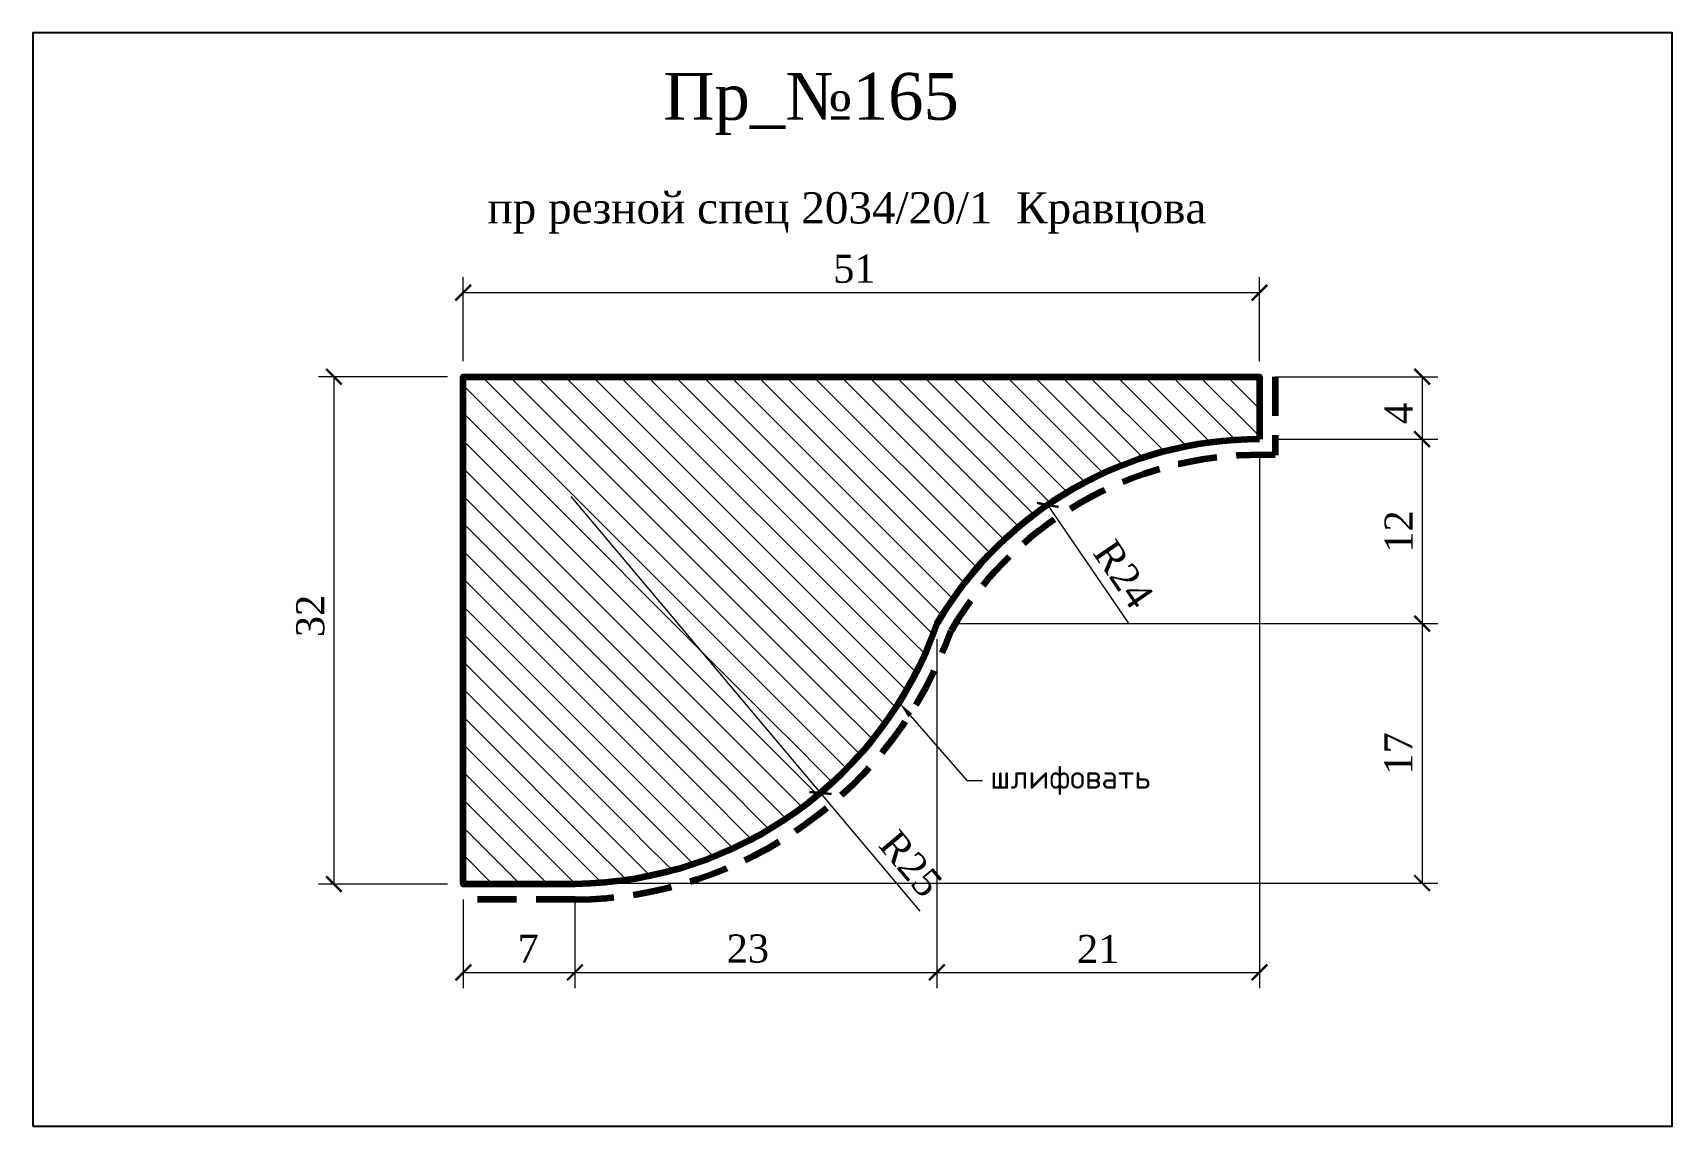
# Model space of a CAD drawing. Header units: millimetres. Extents: x 304762 to 304867, y -91733 to -91663.
import ezdxf
from ezdxf import colors
from ezdxf.entities.mleader import LeaderData, LeaderLine
from ezdxf.math import Vec2, Vec3

# ---------------------------------------------------------------- set-up
doc = ezdxf.new("R2010")
doc.units = ezdxf.units.MM
doc.header["$MEASUREMENT"] = 0
doc.linetypes.add('HIDDEN', pattern=[0.375, 0.25, -0.125])
doc.layers.add('Outside panel', color=7, linetype='Continuous', lineweight=18, true_color=0x7f5e57)
for name, color, linetype, lineweight in [('линия 15', 7, 'Continuous', 15), ('линия 50', 1, 'Continuous', 211), ('служебный слой РАЗМЕРЫ', 7, 'Continuous', 9)]:
    doc.layers.add(name, color=color, linetype=linetype, lineweight=lineweight)
doc.layers.add('размеры в модели', color=7, linetype='Continuous')
doc.styles.add('ELECT', font='times.ttf')
doc.styles.get("Standard").update_dxf_attribs({"font": 'times.ttf'})
doc.styles.add('ЕСКД профили текст', font='isocpeur.ttf')
doc.dimstyles.new('M_1', dxfattribs={"dimtxt": 1.8, "dimasz": 1, "dimexe": 1, "dimexo": 1, "dimgap": 0.6, "dimtad": 1, "dimdec": 0, "dimdsep": 46, "dimtxsty": 'Standard', "dimblk": 'ARCHTICK', "dimcen": -5, "dimclrd": 7, "dimclre": 7, "dimclrt": 7, "dimadec": 0, "dimazin": 0, "dimtfac": 1, "dimtdec": 0, "dimtmove": 0, "dimatfit": 3, "dimfxl": 1, "dimtolj": 1, "dimtzin": 0, "dimlwd": 5, "dimlwe": 5, "dimarcsym": 0})

# ---------------------------------------------------------------- blocks, each defined once
blk = doc.blocks.new('_ArchTick')
at = {"color": 0, "linetype": 'ByBlock', "const_width": 0.15}
blk.add_lwpolyline([(-0.5, -0.5), (0.5, 0.5)], dxfattribs=at)
blk = doc.blocks.new('*D11')
at = {"layer": 'Defpoints', "color": 0, "ltscale": 1000, "transparency": 16777216}
for p in [(304820.26, -91701.32), (304798.52, -91717.93), (304851.34, -91717.93)]:
    blk.add_point(p, dxfattribs=at)
at = {"layer": 'линия 15', "color": 7, "lineweight": 5, "ltscale": 1000, "transparency": 16777216}
for p, q in [((304821.26, -91701.32), (304852.34, -91701.32)), ((304851.34, -91701.32), (304851.34, -91717.93)), ((304799.52, -91717.93), (304852.34, -91717.93))]:
    blk.add_line(p, q, dxfattribs=at)
for p, rotation in [((304851.34, -91701.32), 90), ((304851.34, -91717.93), 270)]:
    blk.add_blockref('_ArchTick', p, dxfattribs=dict(at, rotation=rotation))
at = {"layer": 'линия 15', "color": 7, "ltscale": 1000, "transparency": 16777216, "insert": (304849.82, -91709.63), "char_height": 1.8, "attachment_point": 5, "rotation": 90}
blk.add_mtext('\\A1;17', dxfattribs=at)
blk = doc.blocks.new('*D10')
at = {"layer": 'Defpoints', "color": 0, "ltscale": 1000, "transparency": 16777216}
for p in [(304840.93, -91689.51), (304820.26, -91701.32), (304851.34, -91701.32)]:
    blk.add_point(p, dxfattribs=at)
at = {"layer": 'линия 15', "color": 7, "lineweight": 5, "ltscale": 1000, "transparency": 16777216}
for p, q in [((304841.93, -91689.51), (304852.34, -91689.51)), ((304851.34, -91689.51), (304851.34, -91701.32)), ((304821.26, -91701.32), (304852.34, -91701.32))]:
    blk.add_line(p, q, dxfattribs=at)
for p, rotation in [((304851.34, -91689.51), 90), ((304851.34, -91701.32), 270)]:
    blk.add_blockref('_ArchTick', p, dxfattribs=dict(at, rotation=rotation))
at = {"layer": 'линия 15', "color": 7, "ltscale": 1000, "transparency": 16777216, "insert": (304849.84, -91695.42), "char_height": 1.8, "attachment_point": 5, "rotation": 90}
blk.add_mtext('\\A1;12', dxfattribs=at)
blk = doc.blocks.new('*D9')
at = {"layer": 'Defpoints', "color": 0, "ltscale": 1000, "transparency": 16777216}
for p in [(304840.93, -91685.51), (304840.93, -91689.51), (304851.34, -91689.51)]:
    blk.add_point(p, dxfattribs=at)
at = {"layer": 'линия 15', "color": 7, "lineweight": 5, "ltscale": 1000, "transparency": 16777216}
for p, q in [((304841.93, -91685.51), (304852.34, -91685.51)), ((304851.34, -91685.51), (304851.34, -91689.51)), ((304841.93, -91689.51), (304852.34, -91689.51))]:
    blk.add_line(p, q, dxfattribs=at)
for p, rotation in [((304851.34, -91685.51), 90), ((304851.34, -91689.51), 270)]:
    blk.add_blockref('_ArchTick', p, dxfattribs=dict(at, rotation=rotation))
at = {"layer": 'линия 15', "color": 7, "ltscale": 1000, "transparency": 16777216, "insert": (304849.84, -91687.86), "char_height": 1.8, "attachment_point": 5, "rotation": 90}
blk.add_mtext('\\A1;4', dxfattribs=at)
blk = doc.blocks.new('*D7')
at = {"layer": 'Defpoints', "color": 0, "ltscale": 1000, "transparency": 16777216}
for p in [(304820.26, -91701.32), (304797.08, -91717.99), (304820.26, -91723.65)]:
    blk.add_point(p, dxfattribs=at)
at = {"layer": 'линия 15', "color": 7, "lineweight": 5, "ltscale": 1000, "transparency": 16777216}
for p, q in [((304820.26, -91702.32), (304820.26, -91724.65)), ((304797.08, -91718.99), (304797.08, -91724.65)), ((304797.08, -91723.65), (304820.26, -91723.65))]:
    blk.add_line(p, q, dxfattribs=at)
at = {"layer": 'линия 15', "color": 7, "lineweight": 5, "ltscale": 1000, "transparency": 16777216, "rotation": 180}
blk.add_blockref('_ArchTick', (304797.08, -91723.65), dxfattribs=at)
at = {"layer": 'линия 15', "color": 7, "lineweight": 5, "ltscale": 1000, "transparency": 16777216}
blk.add_blockref('_ArchTick', (304820.26, -91723.65), dxfattribs=at)
at = {"layer": 'линия 15', "color": 7, "ltscale": 1000, "transparency": 16777216, "insert": (304808.16, -91722.13), "char_height": 1.8, "attachment_point": 5}
blk.add_mtext('\\A1;23', dxfattribs=at)
blk = doc.blocks.new('*D6')
at = {"layer": 'Defpoints', "color": 0, "ltscale": 1000, "transparency": 16777216}
for p in [(304789.93, -91717.99), (304797.08, -91717.99), (304797.08, -91723.65)]:
    blk.add_point(p, dxfattribs=at)
at = {"layer": 'размеры в модели', "color": 7, "lineweight": 5, "ltscale": 1000, "transparency": 16777216}
for p, q in [((304789.93, -91718.99), (304789.93, -91724.65)), ((304797.08, -91718.99), (304797.08, -91724.65)), ((304789.93, -91723.65), (304797.08, -91723.65))]:
    blk.add_line(p, q, dxfattribs=at)
at = {"layer": 'размеры в модели', "color": 7, "lineweight": 5, "ltscale": 1000, "transparency": 16777216, "rotation": 180}
blk.add_blockref('_ArchTick', (304789.93, -91723.65), dxfattribs=at)
at = {"layer": 'размеры в модели', "color": 7, "lineweight": 5, "ltscale": 1000, "transparency": 16777216}
blk.add_blockref('_ArchTick', (304797.08, -91723.65), dxfattribs=at)
at = {"layer": 'размеры в модели', "color": 7, "ltscale": 1000, "transparency": 16777216, "insert": (304794.09, -91722.13), "char_height": 1.8, "attachment_point": 5}
blk.add_mtext('\\A1;7', dxfattribs=at)
blk = doc.blocks.new('*D4')
at = {"layer": 'Defpoints', "color": 0, "ltscale": 1000, "transparency": 16777216}
for p in [(304827.37, -91693.72), (304840.95, -91713.54)]:
    blk.add_point(p, dxfattribs=at)
at = {"layer": 'размеры в модели', "color": 7, "lineweight": 5, "ltscale": 1000, "transparency": 16777216}
blk.add_line((304832.54, -91701.27), (304827.37, -91693.72), dxfattribs=at)
at = {"layer": 'размеры в модели', "color": 7, "lineweight": 5, "ltscale": 1000, "transparency": 16777216, "rotation": 124.4328261461028}
blk.add_blockref('_ArchTick', (304827.37, -91693.72), dxfattribs=at)
at = {"layer": 'размеры в модели', "color": 7, "ltscale": 1000, "transparency": 16777216, "insert": (304832.22, -91698.15), "char_height": 1.8, "attachment_point": 5, "rotation": 304.4328}
blk.add_mtext('\\A1;R24', dxfattribs=at)
blk = doc.blocks.new('*D3')
at = {"layer": 'Defpoints', "color": 0, "ltscale": 1000, "transparency": 16777216}
for p in [(304789.93, -91685.51), (304781.65, -91717.99), (304789.93, -91717.99)]:
    blk.add_point(p, dxfattribs=at)
at = {"layer": 'размеры в модели', "color": 7, "lineweight": 5, "ltscale": 1000, "transparency": 16777216}
for p, q in [((304788.93, -91685.51), (304780.65, -91685.51)), ((304781.65, -91685.51), (304781.65, -91717.99)), ((304788.93, -91717.99), (304780.65, -91717.99))]:
    blk.add_line(p, q, dxfattribs=at)
for p, rotation in [((304781.65, -91685.51), 90), ((304781.65, -91717.99), 270)]:
    blk.add_blockref('_ArchTick', p, dxfattribs=dict(at, rotation=rotation))
at = {"layer": 'размеры в модели', "color": 7, "ltscale": 1000, "transparency": 16777216, "insert": (304780.14, -91700.83), "char_height": 1.8, "attachment_point": 5, "rotation": 90}
blk.add_mtext('\\A1;32', dxfattribs=at)
blk = doc.blocks.new('*D2')
at = {"layer": 'Defpoints', "color": 0, "ltscale": 1000, "transparency": 16777216}
for p in [(304840.93, -91680.13), (304789.93, -91685.51), (304840.93, -91685.51)]:
    blk.add_point(p, dxfattribs=at)
at = {"layer": 'размеры в модели', "color": 7, "lineweight": 5, "ltscale": 1000, "transparency": 16777216}
for p, q in [((304789.93, -91684.51), (304789.93, -91679.13)), ((304840.93, -91684.51), (304840.93, -91679.13)), ((304789.93, -91680.13), (304840.93, -91680.13))]:
    blk.add_line(p, q, dxfattribs=at)
at = {"layer": 'размеры в модели', "color": 7, "lineweight": 5, "ltscale": 1000, "transparency": 16777216, "rotation": 180}
blk.add_blockref('_ArchTick', (304789.93, -91680.13), dxfattribs=at)
at = {"layer": 'размеры в модели', "color": 7, "lineweight": 5, "ltscale": 1000, "transparency": 16777216}
blk.add_blockref('_ArchTick', (304840.93, -91680.13), dxfattribs=at)
at = {"layer": 'размеры в модели', "color": 7, "ltscale": 1000, "transparency": 16777216, "insert": (304814.98, -91678.61), "char_height": 1.8, "attachment_point": 5}
blk.add_mtext('\\A1;51', dxfattribs=at)

msp = doc.modelspace()

# ---------------------------------------------------------------- hatches: boundary and pattern name
at = {"layer": 'Outside panel', "ltscale": 1000}
h = msp.add_hatch(dxfattribs=at)
h.set_pattern_fill('ANSI31', color=256, scale=10, angle=90)
h.set_pattern_definition([(135, (-6591.6936, 5260.1299), (-0.8838834765, -0.8838834765), [])])
edge = h.paths.add_edge_path()
edge.add_arc((304840.95, -91713.54), 24.02, 90.0375, 149.441)
edge.add_arc((304796.82, -91693.18), 24.82, 270.6034, 340.8341, ccw=False)
edge.add_line((304797.08, -91717.99), (304789.93, -91717.99))
edge.add_line((304789.93, -91717.99), (304789.93, -91685.51))
edge.add_line((304789.93, -91685.51), (304840.93, -91685.51))
edge.add_line((304840.93, -91685.51), (304840.93, -91689.51))

# ---------------------------------------------------------------- linework, layer by layer
at = {"color": 6, "ltscale": 1000}
msp.add_lwpolyline([(304762.36, -91733.49), (304867.36, -91733.49), (304867.36, -91663.49), (304762.36, -91663.49)], close=True, dxfattribs=at)
at = {"layer": 'линия 50', "color": 1, "linetype": 'HIDDEN', "ltscale": 10, "true_color": 0xff0909}
msp.add_lwpolyline([(304841.93, -91685.51), (304841.93, -91690.54, 0.275671), (304821.17, -91701.75, -0.315378), (304797.09, -91718.99), (304789.93, -91718.99)], format="xyb", dxfattribs=at)
at = {"layer": 'линия 50', "color": 7}
msp.add_lwpolyline([(304840.93, -91689.51, 0.265161), (304820.26, -91701.32, -0.316406), (304797.08, -91717.99), (304789.93, -91717.99), (304789.93, -91685.51), (304840.93, -91685.51)], format="xyb", close=True, dxfattribs=at)

# ---------------------------------------------------------------- texts
at = {"color": 5, "ltscale": 1000, "style": 'ELECT'}
msp.add_text('Пр_№165', height=3, dxfattribs=at).set_placement((304802.75, -91669.06))
at = {"color": 7, "ltscale": 1000, "style": 'ELECT'}
msp.add_text('пр резной спец 2034/20/1  Кравцова', height=2, dxfattribs=at).set_placement((304791.48, -91675.7))

# ---------------------------------------------------------------- dimensions: what is measured, and where the dimension line sits
at = {"layer": 'линия 15', "color": 5, "ltscale": 1000}
dim = msp.add_linear_dim(base=(304851.34, -91689.51), p1=(304840.93, -91685.51), p2=(304840.93, -91689.51), angle=90, dimstyle='M_1', dxfattribs=at)
dim.commit()
dim.dimension.update_dxf_attribs({"geometry": '*D9', "text_midpoint": (304851.34, -91687.86), "dimtype": 128})
for base, p1, p2, picture, middle in [((304851.34, -91701.32), (304840.93, -91689.51), (304820.26, -91701.32), '*D10', (304849.84, -91695.42)), ((304851.34, -91717.93), (304820.26, -91701.32), (304798.52, -91717.93), '*D11', (304849.82, -91709.63))]:
    dim = msp.add_linear_dim(base=base, p1=p1, p2=p2, angle=90, dimstyle='M_1', dxfattribs=at)
    dim.commit()
    dim.dimension.update_dxf_attribs({"geometry": picture, "text_midpoint": middle})
msp.add_linear_dim(base=(304840.93, -91723.65), p1=(304820.26, -91701.32), p2=(304840.93, -91689.51), dimstyle='M_1', dxfattribs=at).render()
dim = msp.add_linear_dim(base=(304820.26, -91723.65), p1=(304797.08, -91717.99), p2=(304820.26, -91701.32), dimstyle='M_1', dxfattribs=at)
dim.commit()
dim.dimension.update_dxf_attribs({"geometry": '*D7', "text_midpoint": (304808.16, -91723.65), "dimtype": 128})
at = {"layer": 'размеры в модели', "color": 5, "ltscale": 1000}
for base, p1, p2, picture, middle in [((304840.93, -91680.13), (304789.93, -91685.51), (304840.93, -91685.51), '*D2', (304814.98, -91680.13)), ((304797.08, -91723.65), (304789.93, -91717.99), (304797.08, -91717.99), '*D6', (304794.09, -91723.65))]:
    dim = msp.add_linear_dim(base=base, p1=p1, p2=p2, dimstyle='M_1', dxfattribs=at)
    dim.commit()
    dim.dimension.update_dxf_attribs({"geometry": picture, "text_midpoint": middle, "dimtype": 128})
dim = msp.add_linear_dim(base=(304781.65, -91717.99), p1=(304789.93, -91685.51), p2=(304789.93, -91717.99), angle=90, dimstyle='M_1', dxfattribs=at)
dim.commit()
dim.dimension.update_dxf_attribs({"geometry": '*D3', "text_midpoint": (304781.65, -91700.83), "dimtype": 128})
msp.add_radius_dim(center=(304796.82, -91693.18), radius=24.82, location=(304817.44, -91717.66), dimstyle='M_1', dxfattribs=at).render()
dim = msp.add_radius_dim(center=(304840.95, -91713.54), mpoint=(304827.37, -91693.72), dimstyle='M_1', dxfattribs=at)
dim.commit()
dim.dimension.update_dxf_attribs({"geometry": '*D4', "text_midpoint": (304830.98, -91699), "dimtype": 132})

# ---------------------------------------------------------------- leaders
at = {"layer": 'служебный слой РАЗМЕРЫ'}
ml = msp.add_multileader_mtext('Standard', dxfattribs=at)
ml.set_content('\\A1;шлифовать', color=256, style='ЕСКД профили текст')
ml.set_leader_properties(color=256, linetype='ByLayer', lineweight=-1)
ml.build(insert=Vec2(0, 0))
ml.multileader.update_dxf_attribs({"dogleg_length": 1, "arrow_head_size": 1})
ctx = ml.context
ctx.base_point, ctx.char_height, ctx.arrow_head_size, ctx.landing_gap_size, ctx.plane_origin = Vec3(304823.18, -91711.36), 1.5, 1, 0.5, Vec3(304842.21, -91680.51)
notes = []
notes.append((ctx, [(1, (1, 1, 0), (304822.18, -91711.36), (1, 0), 1, [(0, [(304817.9, -91706.44)], 0, [])])]))
ctx.mtext.insert, ctx.mtext.flow_direction = Vec3(304823.68, -91710.39), 5
for ctx, leaders in notes:
    for number, flags, end, landing, length, lines in leaders:
        leader = LeaderData()
        leader.index, (leader.has_last_leader_line, leader.has_dogleg_vector, leader.attachment_direction) = number, flags
        leader.last_leader_point, leader.dogleg_vector, leader.dogleg_length = Vec3(end), Vec3(landing), length
        for number, points, colour, breaks in lines:
            line = LeaderLine()
            line.index, line.vertices, line.color, line.breaks = number, Vec3.list(points), colors.encode_raw_color(colour), breaks
            leader.lines.append(line)
        ctx.leaders.append(leader)

doc.saveas('drawing.dxf')
